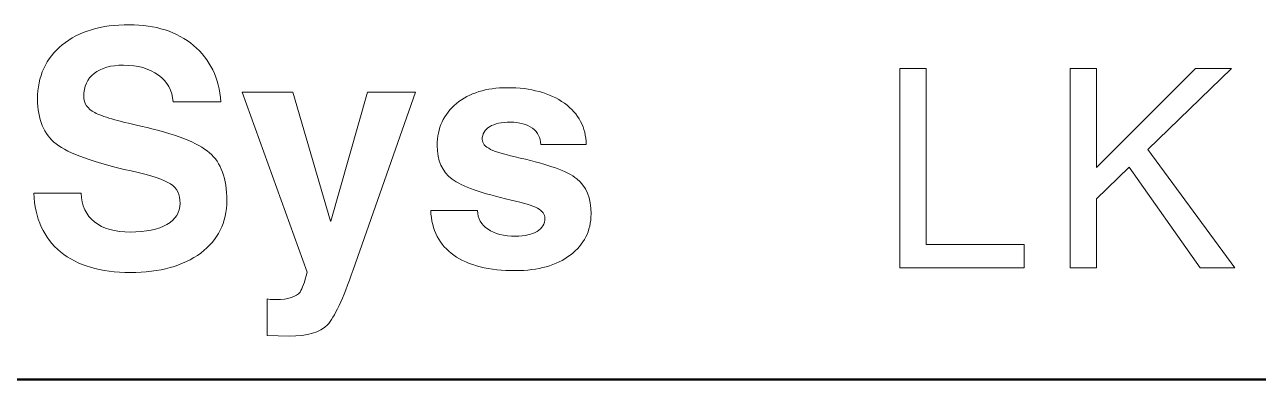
# Model space of a CAD drawing. Header units: millimetres. Extents: x 33157 to 59611, y -29750 to 1750.
# Drawn here: x 54981.38 to 55000.13, y 544.88 to 550.27 of the extents above; entities that cross this region are included whole.
import ezdxf

# ---------------------------------------------------------------- set-up
doc = ezdxf.new("R2010")
doc.units = ezdxf.units.MM
doc.layers.add('layer 1', color=7, linetype='Continuous', lineweight=18)

msp = doc.modelspace()

# ---------------------------------------------------------------- linework, layer by layer
at = {"layer": 'layer 1'}
for points, knots in [([(54983.634, 549.098), (54983.622, 549.269), (54983.547, 549.404), (54983.411, 549.503), (54983.275, 549.603), (54983.098, 549.653), (54982.88, 549.653), (54982.69, 549.653), (54982.542, 549.612), (54982.435, 549.528), (54982.329, 549.445), (54982.275, 549.329), (54982.275, 549.18), (54982.275, 549.073), (54982.331, 548.99), (54982.443, 548.932), (54982.553, 548.874), (54982.787, 548.805), (54983.145, 548.726), (54983.665, 548.609), (54984.012, 548.475), (54984.187, 548.323), (54984.362, 548.172), (54984.45, 547.93), (54984.45, 547.596), (54984.45, 547.261), (54984.318, 546.995), (54984.054, 546.798), (54983.79, 546.601), (54983.433, 546.503), (54982.983, 546.503), (54982.531, 546.503), (54982.178, 546.608), (54981.923, 546.816), (54981.669, 547.025), (54981.533, 547.323), (54981.515, 547.708), (54981.515, 547.708), (54982.234, 547.708), (54982.234, 547.708), (54982.242, 547.519), (54982.311, 547.373), (54982.441, 547.271), (54982.57, 547.169), (54982.751, 547.118), (54982.982, 547.118), (54983.221, 547.118), (54983.407, 547.157), (54983.54, 547.233), (54983.674, 547.31), (54983.741, 547.417), (54983.741, 547.553), (54983.741, 547.687), (54983.693, 547.786), (54983.596, 547.849), (54983.502, 547.912), (54983.302, 547.978), (54982.994, 548.046), (54982.427, 548.172), (54982.048, 548.309), (54981.857, 548.456), (54981.667, 548.602), (54981.573, 548.829), (54981.573, 549.139), (54981.573, 549.485), (54981.698, 549.76), (54981.949, 549.963), (54982.2, 550.167), (54982.54, 550.268), (54982.967, 550.268), (54983.368, 550.268), (54983.693, 550.163), (54983.944, 549.952), (54984.195, 549.741), (54984.335, 549.456), (54984.362, 549.098), (54984.362, 549.098), (54983.634, 549.098), (54983.634, 549.098)], [0, 0, 0, 0, 135051.595205, 135051.595205, 135051.595205, 270103.190409, 270103.190409, 270103.190409, 405154.785614, 405154.785614, 405154.785614, 540206.380818, 540206.380818, 540206.380818, 675257.976023, 675257.976023, 675257.976023, 810309.571227, 810309.571227, 810309.571227, 945361.166432, 945361.166432, 945361.166432, 1080412.761636, 1080412.761636, 1080412.761636, 1215464.356841, 1215464.356841, 1215464.356841, 1350515.952046, 1350515.952046, 1350515.952046, 1485567.54725, 1485567.54725, 1485567.54725, 1620619.142455, 1620619.142455, 1620619.142455, 1755670.737659, 1755670.737659, 1755670.737659, 1890722.332864, 1890722.332864, 1890722.332864, 2025773.928068, 2025773.928068, 2025773.928068, 2160825.523273, 2160825.523273, 2160825.523273, 2295877.118478, 2295877.118478, 2295877.118478, 2430928.713682, 2430928.713682, 2430928.713682, 2565980.308887, 2565980.308887, 2565980.308887, 2701031.904091, 2701031.904091, 2701031.904091, 2836083.499296, 2836083.499296, 2836083.499296, 2971135.0945, 2971135.0945, 2971135.0945, 3106186.689705, 3106186.689705, 3106186.689705, 3241238.284909, 3241238.284909, 3241238.284909, 3376289.880114, 3376289.880114, 3376289.880114, 3511341.475319, 3511341.475319, 3511341.475319, 3511341.475319]), ([(54994.68, 546.572), (54994.68, 546.572), (54994.68, 549.603), (54994.68, 549.603), (54994.68, 549.603), (54995.083, 549.603), (54995.083, 549.603), (54995.083, 549.603), (54995.083, 546.927), (54995.083, 546.927), (54995.083, 546.927), (54996.573, 546.927), (54996.573, 546.927), (54996.573, 546.927), (54996.573, 546.572), (54996.573, 546.572), (54996.573, 546.572), (54994.68, 546.572), (54994.68, 546.572)], [0, 0, 0, 0, 145006.370791, 145006.370791, 145006.370791, 290012.741582, 290012.741582, 290012.741582, 435019.112373, 435019.112373, 435019.112373, 580025.483164, 580025.483164, 580025.483164, 725031.853955, 725031.853955, 725031.853955, 870038.224746, 870038.224746, 870038.224746, 870038.224746]), ([(54997.27, 546.572), (54997.27, 546.572), (54997.27, 549.603), (54997.27, 549.603), (54997.27, 549.603), (54997.672, 549.603), (54997.672, 549.603), (54997.672, 549.603), (54997.672, 548.1), (54997.672, 548.1), (54997.672, 548.1), (54999.178, 549.603), (54999.178, 549.603), (54999.178, 549.603), (54999.721, 549.603), (54999.721, 549.603), (54999.721, 549.603), (54998.45, 548.374), (54998.45, 548.374), (54998.45, 548.374), (54999.776, 546.572), (54999.776, 546.572), (54999.776, 546.572), (54999.247, 546.572), (54999.247, 546.572), (54999.247, 546.572), (54998.168, 548.101), (54998.168, 548.101), (54998.168, 548.101), (54997.672, 547.622), (54997.672, 547.622), (54997.672, 547.622), (54997.672, 546.572), (54997.672, 546.572), (54997.672, 546.572), (54997.27, 546.572), (54997.27, 546.572)], [0, 0, 0, 0, 138561.082437, 138561.082437, 138561.082437, 277122.164874, 277122.164874, 277122.164874, 415683.247311, 415683.247311, 415683.247311, 554244.329748, 554244.329748, 554244.329748, 692805.412185, 692805.412185, 692805.412185, 831366.494621, 831366.494621, 831366.494621, 969927.577058, 969927.577058, 969927.577058, 1108488.659495, 1108488.659495, 1108488.659495, 1247049.741932, 1247049.741932, 1247049.741932, 1385610.824369, 1385610.824369, 1385610.824369, 1524171.906806, 1524171.906806, 1524171.906806, 1662732.989243, 1662732.989243, 1662732.989243, 1662732.989243]), ([(54986.37, 546.544), (54986.218, 546.098), (54986.087, 545.819), (54985.979, 545.706), (54985.87, 545.592), (54985.676, 545.536), (54985.397, 545.536), (54985.397, 545.536), (54985.065, 545.543), (54985.065, 545.543), (54985.065, 545.543), (54985.065, 546.102), (54985.065, 546.102), (54985.081, 546.095), (54985.125, 546.092), (54985.198, 546.092), (54985.384, 546.092), (54985.506, 546.13), (54985.563, 546.206), (54985.598, 546.255), (54985.634, 546.355), (54985.67, 546.507), (54985.67, 546.507), (54984.684, 549.242), (54984.684, 549.242), (54984.684, 549.242), (54985.068, 549.242), (54985.068, 549.242), (54985.068, 549.242), (54985.454, 549.242), (54985.454, 549.242), (54985.454, 549.242), (54986.029, 547.282), (54986.029, 547.282), (54986.029, 547.282), (54986.03, 547.282), (54986.03, 547.282), (54986.03, 547.282), (54986.589, 549.242), (54986.589, 549.242), (54986.589, 549.242), (54986.954, 549.242), (54986.954, 549.242), (54986.954, 549.242), (54987.318, 549.242), (54987.318, 549.242), (54987.318, 549.242), (54986.37, 546.544), (54986.37, 546.544)], [0, 0, 0, 0, 136922.052808, 136922.052808, 136922.052808, 273844.105616, 273844.105616, 273844.105616, 410766.158424, 410766.158424, 410766.158424, 547688.211232, 547688.211232, 547688.211232, 684610.264039, 684610.264039, 684610.264039, 821532.316847, 821532.316847, 821532.316847, 958454.369655, 958454.369655, 958454.369655, 1095376.422463, 1095376.422463, 1095376.422463, 1232298.475271, 1232298.475271, 1232298.475271, 1369220.528079, 1369220.528079, 1369220.528079, 1506142.580887, 1506142.580887, 1506142.580887, 1643064.633695, 1643064.633695, 1643064.633695, 1779986.686502, 1779986.686502, 1779986.686502, 1916908.73931, 1916908.73931, 1916908.73931, 2053830.792118, 2053830.792118, 2053830.792118, 2190752.844926, 2190752.844926, 2190752.844926, 2190752.844926]), ([(54989.222, 548.448), (54989.222, 548.551), (54989.18, 548.633), (54989.096, 548.695), (54989.012, 548.756), (54988.9, 548.787), (54988.76, 548.787), (54988.626, 548.787), (54988.521, 548.764), (54988.446, 548.718), (54988.37, 548.672), (54988.333, 548.608), (54988.333, 548.525), (54988.333, 548.466), (54988.376, 548.416), (54988.461, 548.374), (54988.546, 548.334), (54988.696, 548.289), (54988.911, 548.241), (54989.339, 548.145), (54989.625, 548.041), (54989.77, 547.927), (54989.914, 547.814), (54989.987, 547.636), (54989.987, 547.393), (54989.987, 547.134), (54989.882, 546.926), (54989.672, 546.768), (54989.462, 546.61), (54989.185, 546.531), (54988.841, 546.531), (54988.435, 546.531), (54988.121, 546.609), (54987.902, 546.765), (54987.682, 546.92), (54987.565, 547.147), (54987.55, 547.444), (54987.55, 547.444), (54988.26, 547.444), (54988.26, 547.444), (54988.264, 547.323), (54988.318, 547.228), (54988.421, 547.159), (54988.524, 547.09), (54988.664, 547.055), (54988.841, 547.055), (54988.98, 547.055), (54989.089, 547.079), (54989.168, 547.127), (54989.247, 547.175), (54989.286, 547.242), (54989.286, 547.328), (54989.286, 547.387), (54989.248, 547.438), (54989.172, 547.481), (54989.096, 547.521), (54988.962, 547.562), (54988.771, 547.604), (54988.324, 547.705), (54988.025, 547.811), (54987.875, 547.923), (54987.724, 548.032), (54987.649, 548.203), (54987.649, 548.435), (54987.649, 548.697), (54987.747, 548.909), (54987.942, 549.07), (54988.137, 549.231), (54988.394, 549.311), (54988.713, 549.311), (54989.072, 549.311), (54989.362, 549.232), (54989.582, 549.074), (54989.802, 548.916), (54989.912, 548.708), (54989.912, 548.448), (54989.912, 548.448), (54989.913, 548.448), (54989.913, 548.448), (54989.913, 548.448), (54989.222, 548.448), (54989.222, 548.448)], [0, 0, 0, 0, 134967.870949, 134967.870949, 134967.870949, 269935.741899, 269935.741899, 269935.741899, 404903.612848, 404903.612848, 404903.612848, 539871.483797, 539871.483797, 539871.483797, 674839.354747, 674839.354747, 674839.354747, 809807.225696, 809807.225696, 809807.225696, 944775.096645, 944775.096645, 944775.096645, 1079742.967595, 1079742.967595, 1079742.967595, 1214710.838544, 1214710.838544, 1214710.838544, 1349678.709493, 1349678.709493, 1349678.709493, 1484646.580443, 1484646.580443, 1484646.580443, 1619614.451392, 1619614.451392, 1619614.451392, 1754582.322341, 1754582.322341, 1754582.322341, 1889550.193291, 1889550.193291, 1889550.193291, 2024518.06424, 2024518.06424, 2024518.06424, 2159485.935189, 2159485.935189, 2159485.935189, 2294453.806139, 2294453.806139, 2294453.806139, 2429421.677088, 2429421.677088, 2429421.677088, 2564389.548037, 2564389.548037, 2564389.548037, 2699357.418987, 2699357.418987, 2699357.418987, 2834325.289936, 2834325.289936, 2834325.289936, 2969293.160885, 2969293.160885, 2969293.160885, 3104261.031835, 3104261.031835, 3104261.031835, 3239228.902784, 3239228.902784, 3239228.902784, 3374196.773733, 3374196.773733, 3374196.773733, 3509164.644683, 3509164.644683, 3509164.644683, 3644132.515632, 3644132.515632, 3644132.515632, 3644132.515632])]:
    msp.add_open_spline(points, degree=3, knots=knots, dxfattribs=at)
at = {"layer": 'layer 1', "lineweight": 50}
msp.add_open_spline([(54962.586, 544.879), (54962.586, 544.879), (55008.109, 544.879), (55008.109, 544.879)], degree=3, dxfattribs=at)

doc.saveas('drawing.dxf')
